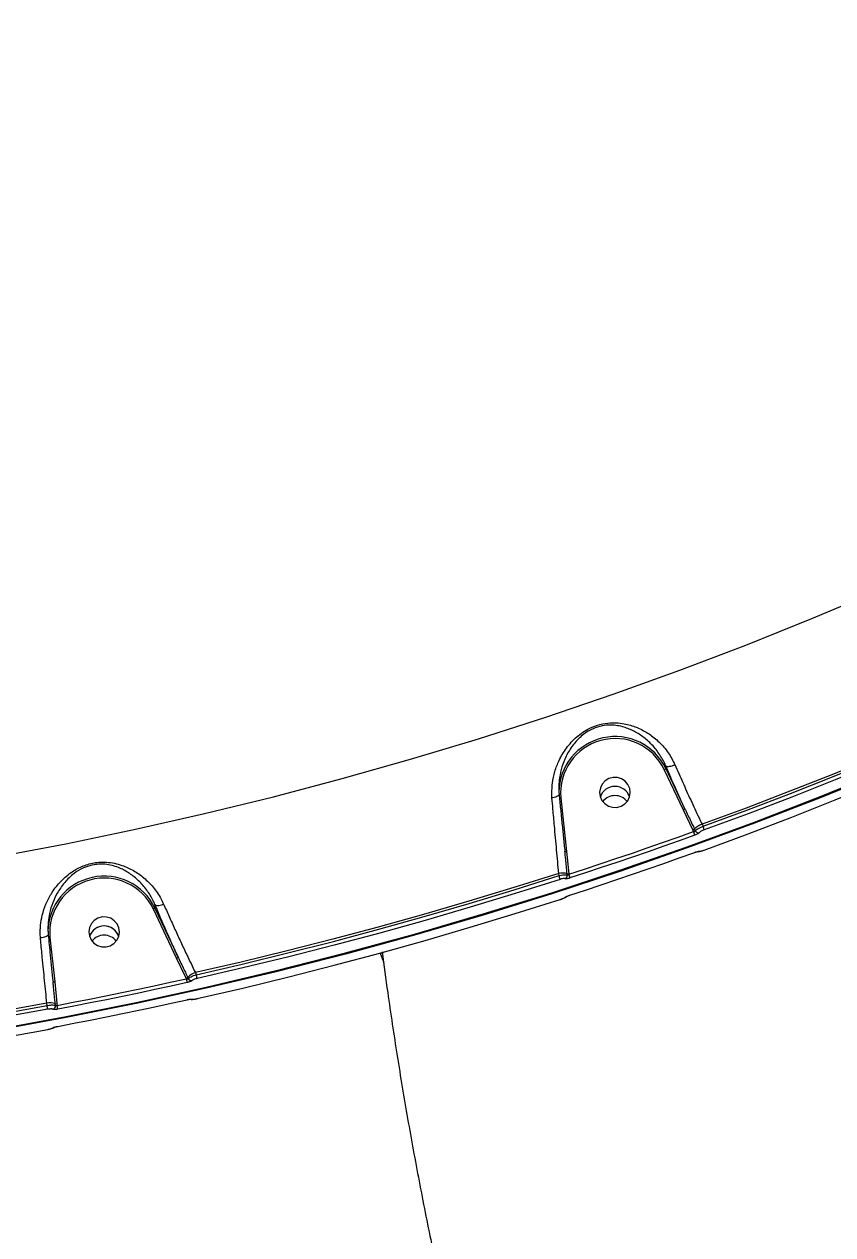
# Model space of a CAD drawing. Header units: millimetres. Extents: x -8607 to 7621, y -5747 to 4382.
# Drawn here: x 3963.2 to 4200.6, y -324 to 31.4 of the extents above; entities that cross this region are included whole.
import ezdxf

# ---------------------------------------------------------------- set-up
doc = ezdxf.new("R2010")
doc.units = ezdxf.units.MM
doc.layers.add('DIKOM_ОБЪЕКТ', color=7, linetype='Continuous')
doc.layers.add('DIKOM_РАЗМЕР_ОБЪЕКТА', color=7, linetype='Continuous')
doc.styles.add('style1', font='arial.ttf', dxfattribs={"width": 0.8})
doc.dimstyles.new('1-50', dxfattribs={"dimtxt": 300, "dimasz": 200, "dimexe": 100, "dimexo": 0, "dimgap": 100, "dimtad": 1, "dimtxsty": 'style1', "dimcen": 200, "dimclrd": 7, "dimclre": 7, "dimclrt": 7, "dimadec": 1, "dimazin": 2, "dimtfac": 1, "dimtmove": 0, "dimatfit": 2, "dimfxl": 0, "dimlwd": 25, "dimlwe": 18, "dimarcsym": 0})

# ---------------------------------------------------------------- blocks, each defined once
blk = doc.blocks.new('*D11')
at = {"layer": 'Defpoints', "color": 0, "transparency": 16777216}
for p in [(7619.37, -165.15), (-6826.53, -739.39), (7619.37, -5647.14)]:
    blk.add_point(p, dxfattribs=at)
at = {"layer": 'DIKOM_РАЗМЕР_ОБЪЕКТА', "color": 7, "lineweight": 18, "transparency": 16777216}
for p, q in [((7619.37, -165.15), (7619.37, -5747.14)), ((-6826.53, -739.39), (-6826.53, -5747.14))]:
    blk.add_line(p, q, dxfattribs=at)
at = {"layer": 'DIKOM_РАЗМЕР_ОБЪЕКТА', "color": 7, "lineweight": 25, "transparency": 16777216}
blk.add_line((-6626.53, -5647.14), (7419.37, -5647.14), dxfattribs=at)
at = {"layer": 'DIKOM_РАЗМЕР_ОБЪЕКТА', "color": 7, "transparency": 16777216}
for points in [[(-6626.53, -5613.8), (-6626.53, -5680.47), (-6826.53, -5647.14)], [(7419.37, -5613.8), (7419.37, -5680.47), (7619.37, -5647.14)]]:
    blk.add_solid(points, dxfattribs=at)
at = {"layer": 'DIKOM_РАЗМЕР_ОБЪЕКТА', "color": 7, "transparency": 16777216, "insert": (396.42, -5393.96), "char_height": 300, "attachment_point": 5, "style": 'style1'}
blk.add_mtext('14400', dxfattribs=at)
blk = doc.blocks.new('*D13')
at = {"layer": 'Defpoints', "color": 0, "transparency": 16777216}
for p in [(-5326.53, -191.39), (6073.47, -191.39), (6073.47, -4959.53)]:
    blk.add_point(p, dxfattribs=at)
at = {"layer": 'DIKOM_РАЗМЕР_ОБЪЕКТА', "color": 7, "lineweight": 18, "transparency": 16777216}
for p, q in [((-5326.53, -191.39), (-5326.53, -5059.53)), ((6073.47, -191.39), (6073.47, -5059.53))]:
    blk.add_line(p, q, dxfattribs=at)
at = {"layer": 'DIKOM_РАЗМЕР_ОБЪЕКТА', "color": 7, "lineweight": 25, "transparency": 16777216}
blk.add_line((-5126.53, -4959.53), (5873.47, -4959.53), dxfattribs=at)
at = {"layer": 'DIKOM_РАЗМЕР_ОБЪЕКТА', "color": 7, "transparency": 16777216}
for points in [[(-5126.53, -4926.2), (-5126.53, -4992.86), (-5326.53, -4959.53)], [(5873.47, -4926.2), (5873.47, -4992.86), (6073.47, -4959.53)]]:
    blk.add_solid(points, dxfattribs=at)
at = {"layer": 'DIKOM_РАЗМЕР_ОБЪЕКТА', "color": 7, "transparency": 16777216, "insert": (373.47, -4706.36), "char_height": 300, "attachment_point": 5, "style": 'style1'}
blk.add_mtext('11400', dxfattribs=at)

msp = doc.modelspace()

# ---------------------------------------------------------------- linework, layer by layer
at = {"layer": 'DIKOM_ОБЪЕКТ', "color": 7, "linetype": 'Continuous', "lineweight": 15}
for p, q in [((4156.733, -199.329), (4151.101, -187.391)), ((4151.554, -186.333), (4151.554, -187.097)), ((4151.554, -187.097), (4157.187, -199.035)), ((4120.712, -195.691), (4122.422, -211.498)), ((4159.519, -205.137), (4156.733, -199.329)), ((4159.734, -205.593), (4159.519, -205.137)), ((4159.966, -204.86), (4160.215, -205.386)), ((4162.202, -203.475), (4162.481, -204.067)), ((4122.039, -212.533), (4121.963, -211.814)), ((4122.422, -211.498), (4123.084, -218.012)), ((4120.214, -218.548), (4120.142, -217.887)), ((4122.637, -218.391), (4122.593, -217.991)), ((4123.084, -218.012), (4123.098, -218.145)), ((4001.556, -227.058), (4001.556, -228.065)), ((4123.302, -224.335), (4123.407, -224.3)), ((4123.406, -224.298), (4123.411, -224.287)), ((4007.904, -242.775), (4001.103, -228.359)), ((4001.556, -228.065), (4008.358, -242.481)), ((3970.714, -236.659), (3972.13, -249.749)), ((4010.743, -248.695), (4007.904, -242.775)), ((4010.8, -248.816), (4010.743, -248.695)), ((4011.19, -248.418), (4011.362, -248.782)), ((4013.426, -247.034), (4013.71, -247.636)), ((3971.759, -250.896), (3971.671, -250.065)), ((3972.13, -249.749), (3972.778, -256.14)), ((3969.907, -256.663), (3969.837, -256.015)), ((3972.351, -256.696), (3972.288, -256.119)), ((3972.778, -256.14), (3972.832, -256.64)), ((3973.018, -262.824), (3973.021, -262.814))]:
    msp.add_line(p, q, dxfattribs=at)
at = {"layer": 'DIKOM_ОБЪЕКТ', "color": 7, "linetype": 'Continuous', "lineweight": 15, "flags": 128}
for points in [[(3810.07, -230.107), (3830.882, -228.768), (3851.665, -227.063), (3872.415, -224.993), (3893.124, -222.559), (3913.785, -219.761), (3934.392, -216.6), (3954.939, -213.077), (3975.418, -209.194), (3995.824, -204.952), (4016.15, -200.351), (4036.389, -195.394), (4056.535, -190.082), (4076.582, -184.416), (4096.523, -178.399), (4116.351, -172.033), (4136.061, -165.319), (4155.646, -158.259), (4175.1, -150.857), (4194.417, -143.113), (4213.59, -135.031)], [(4263.786, -161.307), (4251.308, -167.076), (4238.763, -172.703), (4226.154, -178.189), (4213.483, -183.533), (4200.75, -188.735), (4187.958, -193.793), (4175.108, -198.706), (4162.202, -203.475)], [(4162.481, -204.067), (4175.36, -199.307), (4188.184, -194.403), (4200.95, -189.356), (4213.657, -184.166), (4226.303, -178.834), (4238.887, -173.361), (4251.406, -167.747), (4263.86, -161.992)], [(4264.29, -163.047), (4251.826, -168.806), (4239.296, -174.425), (4226.702, -179.903), (4214.045, -185.239), (4201.328, -190.434), (4188.551, -195.485), (4175.717, -200.393), (4162.827, -205.156)], [(4162.827, -211.066), (4175.717, -206.302), (4188.551, -201.394), (4201.328, -196.343), (4214.045, -191.149), (4226.702, -185.812), (4239.296, -180.334), (4251.826, -174.715), (4264.29, -168.956)], [(3745.301, -281.854), (3766.354, -281.657), (3787.4, -281.098), (3808.433, -280.18), (3829.447, -278.9), (3850.434, -277.262), (3871.39, -275.263), (3892.307, -272.906), (3913.179, -270.191), (3934.001, -267.118), (3954.764, -263.69), (3975.465, -259.906), (3996.095, -255.767), (4016.648, -251.276), (4037.12, -246.434), (4057.503, -241.241), (4077.79, -235.7), (4097.977, -229.812), (4118.057, -223.579), (4138.024, -217.003), (4157.872, -210.086), (4177.594, -202.83), (4197.185, -195.236), (4216.639, -187.309)], [(4216.639, -187.656), (4197.185, -195.584), (4177.594, -203.177), (4157.872, -210.433), (4138.024, -217.351), (4118.057, -223.927), (4097.977, -230.16), (4077.79, -236.048), (4057.503, -241.589), (4037.12, -246.781), (4016.648, -251.624), (3996.095, -256.115), (3975.465, -260.253), (3954.764, -264.037), (3934.001, -267.466), (3913.179, -270.538), (3892.307, -273.254), (3871.39, -275.611), (3850.434, -277.609), (3829.447, -279.248), (3808.433, -280.527), (3787.4, -281.446), (3766.354, -282.004), (3745.301, -282.202)], [(4132.296, -195.303), (4132.811, -196.458), (4133.635, -197.424), (4134.702, -198.122), (4135.925, -198.495), (4137.206, -198.514), (4138.44, -198.177), (4139.528, -197.511), (4140.381, -196.571), (4140.931, -195.431), (4141.132, -194.185), (4140.969, -192.934), (4140.454, -191.779), (4139.63, -190.813), (4138.563, -190.116), (4137.34, -189.742), (4136.059, -189.723), (4134.825, -190.06), (4133.737, -190.726), (4132.884, -191.667), (4132.334, -192.806), (4132.133, -194.052), (4132.296, -195.303)], [(4123.098, -218.145), (4127.7, -216.639), (4132.295, -215.116), (4136.884, -213.574), (4141.467, -212.014), (4146.044, -210.435), (4150.614, -208.839), (4155.178, -207.225), (4159.734, -205.593)], [(4160.078, -206.684), (4155.517, -208.318), (4150.95, -209.934), (4146.376, -211.531), (4141.796, -213.111), (4137.209, -214.672), (4132.616, -216.215), (4128.017, -217.74), (4123.411, -219.247)], [(4123.411, -224.287), (4128.017, -222.781), (4132.616, -221.255), (4137.209, -219.712), (4141.796, -218.151), (4146.376, -216.571), (4150.95, -214.974), (4155.517, -213.358), (4160.078, -211.725)], [(4120.142, -217.887), (4106.957, -222.056), (4093.725, -226.075), (4080.446, -229.945), (4067.123, -233.665), (4053.758, -237.235), (4040.352, -240.653), (4026.908, -243.919), (4013.426, -247.034)], [(4013.71, -247.636), (4027.165, -244.527), (4040.582, -241.266), (4053.961, -237.854), (4067.3, -234.291), (4080.596, -230.579), (4093.848, -226.717), (4107.055, -222.707), (4120.214, -218.548)], [(4120.524, -219.649), (4107.354, -223.812), (4094.137, -227.826), (4080.874, -231.691), (4067.567, -235.406), (4054.217, -238.971), (4040.827, -242.386), (4027.398, -245.65), (4013.933, -248.762)], [(4013.933, -254.671), (4027.398, -251.559), (4040.827, -248.295), (4054.217, -244.881), (4067.567, -241.315), (4080.874, -237.6), (4094.137, -233.735), (4107.354, -229.721), (4120.524, -225.559)], [(3982.298, -236.271), (3982.812, -237.426), (3983.637, -238.392), (3984.703, -239.09), (3985.927, -239.463), (3987.208, -239.483), (3988.442, -239.145), (3989.53, -238.479), (3990.383, -237.539), (3990.932, -236.399), (3991.134, -235.154), (3990.971, -233.902), (3990.456, -232.747), (3989.632, -231.782), (3988.565, -231.084), (3987.342, -230.71), (3986.061, -230.691), (3984.827, -231.028), (3983.739, -231.694), (3982.886, -232.635), (3982.336, -233.774), (3982.135, -235.02), (3982.298, -236.271)], [(3972.832, -256.64), (3977.592, -255.728), (3982.348, -254.797), (3987.1, -253.847), (3991.848, -252.878), (3996.593, -251.891), (4001.333, -250.885), (4006.069, -249.86), (4010.8, -248.816)], [(4011.021, -249.944), (4006.285, -250.988), (4001.545, -252.014), (3996.801, -253.021), (3992.053, -254.009), (3987.301, -254.978), (3982.545, -255.929), (3977.785, -256.861), (3973.021, -257.774)], [(3973.021, -262.814), (3977.785, -261.901), (3982.545, -260.969), (3987.301, -260.019), (3992.053, -259.049), (3996.801, -258.061), (4001.545, -257.054), (4006.285, -256.028), (4011.021, -254.984)], [(3969.837, -256.015), (3956.28, -258.473), (3942.696, -260.779), (3929.086, -262.933), (3915.452, -264.933), (3901.795, -266.779), (3888.118, -268.473), (3874.422, -270.012), (3860.71, -271.397)], [(3861.004, -272.022), (3874.689, -270.637), (3888.356, -269.099), (3902.005, -267.408), (3915.633, -265.564), (3929.239, -263.567), (3942.822, -261.418), (3956.378, -259.116), (3969.907, -256.663)], [(3970.094, -257.796), (3956.553, -260.251), (3942.986, -262.555), (3929.392, -264.706), (3915.775, -266.704), (3902.135, -268.55), (3888.475, -270.242), (3874.797, -271.782), (3861.101, -273.168)], [(3861.101, -279.077), (3874.797, -277.691), (3888.475, -276.152), (3902.135, -274.459), (3915.775, -272.613), (3929.392, -270.615), (3942.986, -268.464), (3956.553, -266.161), (3970.094, -263.706)]]:
    msp.add_lwpolyline(points, dxfattribs=at)
at = {"layer": 'DIKOM_ОБЪЕКТ', "color": 7, "linetype": 'Continuous', "lineweight": 15}
for centre, radius, start, end in [((4136.662, -194.271), 16.531, 25.72237, 179.16977), ((4136.666, -194.322), 16.012, 25.64683, 184.90571), ((4150.758, -186.366), 1.081, 288.49656, 317.45377), ((4136.633, -196.884), 4.518, 18.34503, 161.65497), ((4136.633, -196.884), 4.518, 18.34384, 161.65616), ((4136.633, -199.596), 4.537, 37.94271, 142.05729), ((4120.513, -194.966), 0.752, 246.6626, 285.38719), ((4156.39, -198.304), 1.081, 288.49667, 317.45393), ((4159.011, -203.816), 1.414, 291.05229, 312.47842), ((4152.933, -208.332), 7.332, 12.98935, 21.94122), ((4164.742, -210.076), 7.072, 111.05229, 132.47842), ((4161.145, -204.937), 1.033, 205.73534, 287.39397), ((4155.671, -206.827), 7.348, 13.14124, 22.06398), ((4122.222, -210.773), 0.752, 246.66089, 285.38856), ((4161.097, -210.476), 0.988, 266.77069, 291.12458), ((3986.663, -235.24), 16.531, 25.72237, 179.16977), ((3986.668, -235.29), 16.012, 25.64683, 184.90571), ((4121.156, -222.935), 5.148, 73.7826, 101.35103), ((4112.491, -221.321), 8.206, 11.75469, 19.75303), ((4121.624, -218.493), 1.018, 289.76034, 5.77286), ((4122.881, -217.002), 1.03, 253.7826, 281.35103), ((4115.513, -220.896), 8.069, 11.79311, 19.93552), ((4121.698, -224.021), 0.945, 286.61937, 317.32598), ((4000.76, -227.334), 1.081, 288.49656, 317.45377), ((3986.635, -237.848), 4.516, 19.46109, 162.321), ((3986.634, -237.852), 4.518, 18.34384, 161.65616), ((3970.515, -235.934), 0.752, 246.6626, 285.38719), ((3986.634, -240.564), 4.537, 37.94375, 142.05625), ((4007.561, -241.75), 1.081, 288.49667, 317.45393), ((4010.235, -247.375), 1.414, 291.05229, 312.47842), ((4015.966, -253.634), 7.072, 111.05229, 132.47842), ((4002.516, -250.436), 11.538, 8.34174, 14.04198), ((3971.93, -249.024), 0.752, 246.66089, 285.38856), ((3999.576, -251.595), 11.563, 8.21112, 13.90568), ((4012.294, -248.34), 1.032, 205.39469, 280.24985), ((4012.242, -253.876), 0.983, 261.50465, 283.90437), ((3970.85, -261.063), 5.148, 73.7826, 101.35103), ((3956.384, -259.471), 13.811, 6.9643, 11.72952), ((3971.336, -256.793), 1.019, 282.58338, 5.45311), ((3972.576, -255.13), 1.03, 253.7826, 281.35103), ((3959.611, -259.426), 13.512, 7.02278, 11.8987), ((3971.404, -262.323), 0.952, 279.27283, 314.87662)]:
    msp.add_arc(centre, radius, start, end, dxfattribs=at)
for points, knots in [([(4366.638, -112.152), (4366.609, -111.312), (4366.534, -109.106), (4365.893, -104.69), (4364.62, -98.86), (4362.82, -92.291), (4360.625, -85.303), (4358.035, -77.805), (4355.136, -69.97), (4351.632, -61.002), (4347.439, -50.781), (4342.55, -39.378), (4337.296, -27.552), (4331.891, -15.739), (4326.248, -3.708), (4320.481, 8.331), (4314.004, 21.6), (4306.755, 36.173), (4298.81, 51.85), (4290.691, 67.604), (4282.687, 82.909), (4274.627, 98.116), (4266.642, 113.003), (4258.041, 128.857), (4248.803, 145.69), (4239.078, 163.198), (4229.4, 180.43), (4220.081, 196.851), (4210.895, 212.883), (4201.967, 228.323), (4192.249, 244.982), (4181.733, 262.834), (4170.62, 281.497), (4159.748, 299.566), (4149.445, 316.52), (4139.443, 332.821), (4129.861, 348.291), (4119.732, 364.494), (4109.086, 381.345), (4098.159, 398.439), (4087.655, 414.681), (4077.868, 429.637), (4068.52, 443.755), (4059.713, 456.9), (4051.047, 469.689), (4045.461, 477.797), (4042.613, 481.931)], [0, 0, 0, 0, 0.0156509, 0.0410528, 0.0664547, 0.0899044, 0.1133542, 0.1348277, 0.1563011, 0.1771003, 0.2025022, 0.227904, 0.2513538, 0.2748036, 0.2962771, 0.3177505, 0.3385497, 0.3639515, 0.3893534, 0.4128032, 0.436253, 0.4577264, 0.4791999, 0.4999991, 0.5244807, 0.5489623, 0.5715463, 0.5941304, 0.614795, 0.6354597, 0.6554668, 0.6808687, 0.7062706, 0.7297205, 0.7531703, 0.7746438, 0.7961173, 0.8169165, 0.8423185, 0.8677204, 0.8911702, 0.9146201, 0.9360936, 0.9575671, 0.9783663, 1, 1, 1, 1]), ([(4043.726, 481.867), (4046.567, 477.742), (4052.933, 468.502), (4063.171, 453.363), (4074.389, 436.534), (4085.872, 419.059), (4097.557, 401.036), (4109.392, 382.544), (4121.342, 363.637), (4133.388, 344.34), (4145.509, 324.691), (4157.667, 304.755), (4169.804, 284.625), (4181.864, 264.395), (4193.662, 244.375), (4205.18, 224.603), (4216.411, 205.105), (4227.467, 185.689), (4238.303, 166.438), (4248.87, 147.437), (4259.266, 128.503), (4269.456, 109.686), (4279.413, 91.028), (4288.984, 72.818), (4298.123, 55.139), (4306.788, 38.074), (4314.948, 21.683), (4322.578, 6.007), (4329.677, -8.942), (4336.226, -23.125), (4342.197, -36.477), (4347.56, -48.934), (4351.994, -59.72), (4355.615, -69), (4358.555, -76.973), (4361.065, -84.28), (4363.18, -91.012), (4364.804, -97.009), (4365.737, -100.829), (4365.989, -102.409), (4365.995, -102.451)], [0, 0, 0, 0, 0.0226412, 0.0507262, 0.0788997, 0.1071183, 0.1353369, 0.1635104, 0.1915954, 0.2196804, 0.2478539, 0.2760725, 0.3042911, 0.3324646, 0.3605496, 0.3875994, 0.4147283, 0.4418974, 0.4690665, 0.4961954, 0.5232452, 0.5513301, 0.5795036, 0.6077221, 0.6359406, 0.6641141, 0.692199, 0.7202839, 0.7484574, 0.7766759, 0.8048944, 0.8330679, 0.8611528, 0.8839097, 0.9066901, 0.9294705, 0.9522274, 0.9757827, 0.9993641, 1, 1, 1, 1]), ([(4296.57, -92.172), (4295.92, -89.904), (4294.617, -85.36), (4291.892, -77.339), (4288.603, -68.441), (4284.695, -58.591), (4280.191, -47.837), (4275.783, -37.775), (4271.729, -28.795), (4268.219, -21.174), (4264.51, -13.269), (4260.625, -5.126), (4256.575, 3.23), (4252.362, 11.798), (4247.971, 20.609), (4243.418, 29.63), (4238.714, 38.839), (4233.069, 49.767), (4226.371, 62.563), (4218.602, 77.184), (4210.612, 92.012), (4202.542, 106.797), (4194.333, 121.652), (4186.067, 136.439), (4177.419, 151.739), (4168.391, 167.534), (4159.036, 183.718), (4149.614, 199.837), (4140.283, 215.631), (4130.967, 231.236), (4121.749, 246.52), (4112.263, 262.088), (4102.525, 277.903), (4092.602, 293.836), (4082.776, 309.439), (4073.202, 324.471), (4063.794, 339.075), (4054.627, 353.142), (4045.767, 366.576), (4037.212, 379.403), (4031.716, 387.521), (4028.965, 391.584)], [0, 0, 0, 0, 0.0313442, 0.0627863, 0.0943729, 0.1260597, 0.1578952, 0.1898332, 0.2088969, 0.2279605, 0.2471123, 0.2662641, 0.2851552, 0.3040463, 0.3230231, 0.3419999, 0.3608337, 0.3796886, 0.4078365, 0.436055, 0.4634313, 0.4908725, 0.5172469, 0.5436791, 0.5696677, 0.5978616, 0.6261261, 0.6535469, 0.6810325, 0.7074494, 0.733924, 0.7599541, 0.788218, 0.8165526, 0.8440412, 0.8715946, 0.8980763, 0.9246157, 0.9507092, 0.9753315, 1, 1, 1, 1]), ([(4118.141, -195.759), (4118.118, -194.285), (4118.075, -191.614), (4118.92, -187.935), (4120.245, -184.476), (4122.3, -181.032), (4124.739, -178.32), (4127.164, -176.437), (4129.42, -175.111), (4132.209, -174.068), (4135.076, -173.633), (4137.615, -173.675), (4140.355, -174.094), (4143.415, -175.098), (4146.683, -176.879), (4149.692, -179.316), (4152.333, -182.307), (4153.606, -184.786), (4154.221, -185.983)], [0, 0, 0, 0, 0.0785517, 0.1424077, 0.2076086, 0.2856911, 0.3665348, 0.4050987, 0.4448429, 0.4974371, 0.549685, 0.5917849, 0.6349331, 0.7063605, 0.7797217, 0.8533218, 0.9291388, 1, 1, 1, 1]), ([(4151.555, -186.333), (4151.555, -186.333), (4151.054, -185.165), (4149.829, -182.926), (4147.527, -180.052), (4144.89, -177.725), (4142.002, -175.946), (4139.349, -174.912), (4136.918, -174.424), (4134.719, -174.302), (4132.186, -174.629), (4129.76, -175.546), (4127.839, -176.719), (4126.817, -177.551), (4125.336, -178.917), (4123.621, -180.97), (4121.9, -184.122), (4120.774, -187.355), (4120.128, -190.77), (4120.09, -193.269), (4120.215, -194.65), (4120.215, -194.65)], [0, 0, 0, 0, 0.00003231, 0.07228602, 0.1479211, 0.22570738, 0.29826498, 0.37241482, 0.41353129, 0.45555339, 0.50450429, 0.55310265, 0.58864169, 0.62577277, 0.62767236, 0.70577688, 0.78712566, 0.85276426, 0.91952902, 0.99995897, 1, 1, 1, 1]), ([(4151.554, -186.333), (4151.555, -186.333), (4151.555, -186.333), (4151.555, -186.333), (4151.555, -186.333)], [0, 0, 0, 0, 0.6968069, 1, 1, 1, 1]), ([(4157.187, -199.035), (4156.645, -197.845), (4155.556, -195.457), (4153.648, -191.179), (4152.35, -188.174), (4151.554, -186.333)], [0, 0, 0, 0, 0.2774665, 0.5572993, 1, 1, 1, 1]), ([(4151.555, -186.333), (4151.636, -186.395), (4151.798, -186.519), (4152.336, -186.534), (4153.023, -186.417), (4153.643, -186.222), (4154.041, -186.062), (4154.178, -186.002), (4154.221, -185.983)], [0, 0, 0, 0, 0.2204855, 0.440971, 0.66145684, 0.88194343, 0.96355681, 1, 1, 1, 1]), ([(4154.221, -185.983), (4154.979, -187.716), (4156.468, -191.115), (4158.865, -196.383), (4160.782, -200.497), (4161.903, -202.849), (4162.202, -203.475)], [0, 0, 0, 0, 0.3028924, 0.5944611, 0.8920287, 1, 1, 1, 1]), ([(4120.215, -194.65), (4120.202, -194.753), (4120.176, -194.959), (4119.786, -195.269), (4119.185, -195.536), (4118.63, -195.676), (4118.274, -195.739), (4118.187, -195.752), (4118.141, -195.759)], [0, 0, 0, 0, 0.231622, 0.4632441, 0.6948665, 0.9264897, 0.9610341, 1, 1, 1, 1]), ([(4120.215, -194.65), (4120.353, -196.052), (4120.63, -198.873), (4121.061, -203.138), (4121.493, -207.351), (4121.78, -210.088), (4121.924, -211.463)], [0, 0, 0, 0, 0.2595447, 0.5218385, 0.7598795, 1, 1, 1, 1]), ([(4120.142, -217.887), (4119.927, -215.598), (4119.489, -210.955), (4118.913, -204.592), (4118.464, -199.507), (4118.235, -196.845), (4118.141, -195.759)], [0, 0, 0, 0, 0.3072584, 0.6233184, 0.8463529, 1, 1, 1, 1]), ([(4157.187, -199.035), (4157.328, -199.333), (4158.033, -200.827), (4158.974, -202.763), (4159.752, -204.407), (4159.966, -204.86)], [0, 0, 0, 0, 0.1533127, 0.7665794, 1, 1, 1, 1]), ([(4159.734, -205.593), (4159.791, -205.58), (4159.904, -205.556), (4160.052, -205.505), (4160.162, -205.449), (4160.204, -205.408), (4160.213, -205.389), (4160.215, -205.386)], [0, 0, 0, 0, 0.2442311, 0.4858979, 0.7246337, 0.9617552, 1, 1, 1, 1]), ([(4161.453, -205.923), (4161.449, -205.93), (4161.419, -205.982), (4161.29, -206.101), (4160.975, -206.296), (4160.555, -206.502), (4160.237, -206.623), (4160.078, -206.684)], [0, 0, 0, 0, 0.0385716, 0.2780899, 0.5183557, 0.7592314, 1, 1, 1, 1]), ([(4160.215, -205.386), (4160.222, -205.374), (4160.274, -205.29), (4160.489, -205.092), (4161.009, -204.758), (4161.699, -204.396), (4162.22, -204.176), (4162.481, -204.067)], [0, 0, 0, 0, 0.0387882, 0.2783653, 0.5186336, 0.7594353, 1, 1, 1, 1]), ([(4162.827, -205.156), (4162.668, -205.218), (4162.351, -205.34), (4161.931, -205.548), (4161.617, -205.744), (4161.488, -205.864), (4161.458, -205.916), (4161.453, -205.923)], [0, 0, 0, 0, 0.240665, 0.4814361, 0.721633, 0.9612014, 1, 1, 1, 1]), ([(4122.593, -217.991), (4122.558, -217.665), (4122.383, -216.032), (4122.174, -213.855), (4121.981, -212.003), (4121.924, -211.463)], [0, 0, 0, 0, 0.1504218, 0.7521282, 1, 1, 1, 1]), ([(4160.078, -211.725), (4160.106, -211.715), (4160.292, -211.648), (4160.633, -211.537), (4161.033, -211.429), (4161.336, -211.374), (4161.414, -211.39), (4161.453, -211.398)], [0, 0, 0, 0, 0.0426165, 0.282457, 0.5216215, 0.7607575, 1, 1, 1, 1]), ([(4160.125, -211.719), (4160.209, -211.689), (4160.425, -211.611), (4160.723, -211.525), (4160.94, -211.471), (4161.044, -211.454), (4161.047, -211.454), (4161.048, -211.454)], [0, 0, 0, 0, 0.1931652, 0.4980892, 0.7488562, 0.9164997, 1, 1, 1, 1]), ([(4161.044, -211.469), (4161.088, -211.474), (4161.224, -211.489), (4161.498, -211.459), (4161.907, -211.373), (4162.419, -211.221), (4162.732, -211.105), (4162.833, -211.067)], [0, 0, 0, 0, 0.07267566, 0.22458616, 0.54933634, 0.85422728, 1, 1, 1, 1]), ([(4161.453, -211.398), (4161.492, -211.405), (4161.571, -211.421), (4161.873, -211.364), (4162.273, -211.255), (4162.614, -211.142), (4162.799, -211.076), (4162.827, -211.066)], [0, 0, 0, 0, 0.2393873, 0.4786703, 0.7179146, 0.9577109, 1, 1, 1, 1]), ([(3967.95, -236.859), (3967.93, -236.601), (3967.835, -235.34), (3967.909, -233.075), (3968.447, -229.986), (3969.491, -226.862), (3971.173, -223.602), (3973.552, -220.439), (3976.545, -217.754), (3979.471, -216.082), (3981.829, -215.218), (3983.674, -214.782), (3985.555, -214.575), (3987.579, -214.592), (3989.721, -214.89), (3992.393, -215.632), (3995.325, -216.985), (3998.381, -219.126), (4001.112, -221.874), (4002.991, -224.559), (4003.851, -226.366), (4004.107, -226.904)], [0, 0, 0, 0, 0.01345495, 0.06576467, 0.11923563, 0.18263018, 0.24735657, 0.32503286, 0.40535036, 0.46784595, 0.49855954, 0.5302984, 0.56097217, 0.59262479, 0.63404567, 0.67649137, 0.74717297, 0.81975674, 0.89284253, 0.96806491, 1, 1, 1, 1]), ([(4001.557, -227.059), (4001.557, -227.058), (4001.34, -226.544), (4000.562, -224.893), (3998.927, -222.338), (3996.554, -219.741), (3993.87, -217.648), (3991.339, -216.315), (3988.976, -215.544), (3987.135, -215.217), (3985.345, -215.157), (3983.385, -215.346), (3981.749, -215.81), (3979.747, -216.662), (3977.489, -218.052), (3974.932, -220.535), (3972.913, -223.453), (3971.47, -226.515), (3970.596, -229.409), (3970.148, -232.308), (3970.107, -234.422), (3970.195, -235.621), (3970.217, -235.861), (3970.217, -235.861)], [0, 0, 0, 0, 0.000041, 0.0326047, 0.10772, 0.184901, 0.2566609, 0.3299804, 0.3703908, 0.4116923, 0.4402779, 0.4699636, 0.5164121, 0.5278399, 0.5878092, 0.6656764, 0.746577, 0.811762, 0.8780595, 0.9317529, 0.9864076, 0.9999677, 1, 1, 1, 1]), ([(4120.214, -218.548), (4120.276, -218.533), (4120.611, -218.457), (4121.21, -218.347), (4121.898, -218.276), (4122.422, -218.283), (4122.565, -218.355), (4122.637, -218.391)], [0, 0, 0, 0, 0.0547627, 0.2944094, 0.5301252, 0.7646885, 1, 1, 1, 1]), ([(4121.968, -219.451), (4121.925, -219.431), (4121.839, -219.39), (4121.527, -219.406), (4121.117, -219.48), (4120.76, -219.574), (4120.562, -219.637), (4120.524, -219.649)], [0, 0, 0, 0, 0.2340719, 0.4679654, 0.7039629, 0.944859, 1, 1, 1, 1]), ([(4123.411, -219.247), (4123.374, -219.259), (4123.175, -219.323), (4122.818, -219.419), (4122.409, -219.494), (4122.097, -219.512), (4122.011, -219.471), (4121.968, -219.451)], [0, 0, 0, 0, 0.0557734, 0.2968037, 0.5326623, 0.7662387, 1, 1, 1, 1]), ([(4122.637, -218.391), (4122.651, -218.395), (4122.68, -218.405), (4122.782, -218.362), (4122.913, -218.284), (4123.024, -218.204), (4123.086, -218.154), (4123.098, -218.145)], [0, 0, 0, 0, 0.21786195, 0.44358903, 0.68359884, 0.93977254, 1, 1, 1, 1]), ([(4001.556, -227.058), (4001.556, -227.058), (4001.556, -227.058), (4001.557, -227.058), (4001.557, -227.059)], [0, 0, 0, 0, 0.6235445, 1, 1, 1, 1]), ([(4008.358, -242.481), (4007.789, -241.234), (4006.647, -238.73), (4004.934, -234.884), (4003.215, -230.957), (4002.111, -228.363), (4001.556, -227.058)], [0, 0, 0, 0, 0.2380428, 0.4781615, 0.737711, 1, 1, 1, 1]), ([(4001.557, -227.059), (4001.644, -227.134), (4001.818, -227.286), (4002.372, -227.338), (4003.071, -227.249), (4003.638, -227.084), (4003.981, -226.955), (4004.064, -226.922), (4004.107, -226.904)], [0, 0, 0, 0, 0.231622, 0.4632441, 0.6948665, 0.9264897, 0.9610341, 1, 1, 1, 1]), ([(4004.107, -226.904), (4004.641, -228.116), (4005.713, -230.554), (4007.404, -234.289), (4009.131, -238.033), (4011.13, -242.29), (4012.575, -245.276), (4013.426, -247.034)], [0, 0, 0, 0, 0.1872854, 0.3765509, 0.5570061, 0.7391968, 1, 1, 1, 1]), ([(4120.52, -225.567), (4120.555, -225.556), (4120.804, -225.478), (4121.277, -225.307), (4121.834, -225.052), (4122.125, -224.923), (4122.285, -224.76), (4122.301, -224.744)], [0, 0, 0, 0, 0.0465939, 0.3404706, 0.6468043, 0.9646633, 1, 1, 1, 1]), ([(4120.524, -225.559), (4120.69, -225.503), (4121.023, -225.391), (4121.466, -225.213), (4121.798, -225.054), (4121.931, -224.965), (4121.965, -224.93), (4121.968, -224.926)], [0, 0, 0, 0, 0.2457883, 0.4917905, 0.7342879, 0.9715254, 1, 1, 1, 1]), ([(4121.968, -224.926), (4121.972, -224.922), (4122.005, -224.886), (4122.138, -224.797), (4122.47, -224.637), (4122.913, -224.456), (4123.245, -224.344), (4123.411, -224.287)], [0, 0, 0, 0, 0.027856, 0.2650195, 0.5077103, 0.7539625, 1, 1, 1, 1]), ([(4122.3, -224.745), (4122.3, -224.745), (4122.301, -224.744), (4122.354, -224.713), (4122.485, -224.648), (4122.727, -224.543), (4123.018, -224.429), (4123.226, -224.36), (4123.302, -224.335)], [0, 0, 0, 0, 0.0603526, 0.1797783, 0.3444544, 0.5662551, 0.8422897, 1, 1, 1, 1]), ([(3970.217, -235.861), (3970.203, -235.949), (3970.174, -236.125), (3969.78, -236.394), (3969.176, -236.63), (3968.563, -236.771), (3968.144, -236.835), (3967.995, -236.853), (3967.95, -236.859)], [0, 0, 0, 0, 0.2204855, 0.440971, 0.6614568, 0.8819434, 0.9635568, 1, 1, 1, 1]), ([(3969.837, -256.015), (3969.612, -253.81), (3969.156, -249.337), (3968.549, -243.152), (3968.152, -239.007), (3967.976, -237.139), (3967.95, -236.859)], [0, 0, 0, 0, 0.3434989, 0.6969397, 0.9545307, 1, 1, 1, 1]), ([(3970.217, -235.861), (3970.417, -237.864), (3970.742, -241.124), (3971.222, -245.792), (3971.495, -248.403), (3971.632, -249.714)], [0, 0, 0, 0, 0.4427007, 0.7201669, 1, 1, 1, 1]), ([(4067.589, -241.147), (4067.857, -241.803), (4068.25, -242.764), (4068.613, -243.778), (4068.729, -244.101)], [0, 0, 0, 0, 0.6812559, 1, 1, 1, 1]), ([(4068.087, -241.009), (4068.196, -241.257), (4068.313, -241.521), (4068.418, -241.808), (4068.425, -241.826)], [0, 0, 0, 0, 0.93661904, 1, 1, 1, 1]), ([(4068.308, -240.947), (4068.827, -244.921), (4070.159, -255.104), (4072.636, -271.419), (4075.7, -289.89), (4079.067, -308.271), (4082.723, -326.559), (4086.669, -344.748), (4090.904, -362.832), (4095.427, -380.807), (4100.235, -398.667), (4105.329, -416.407), (4110.705, -434.023), (4116.363, -451.508), (4122.3, -468.858), (4128.515, -486.067), (4135.006, -503.132), (4141.771, -520.046), (4148.807, -536.806), (4156.112, -553.406), (4163.685, -569.841), (4171.517, -586.111), (4179.635, -602.193), (4185.683, -613.839), (4189.106, -620.072), (4189.647, -621.058)], [0, 0, 0, 0, 0.0295706, 0.075776, 0.1219502, 0.1680917, 0.2141989, 0.2602703, 0.3063046, 0.3523002, 0.3982558, 0.44417, 0.4900414, 0.5358687, 0.5816507, 0.6273862, 0.6730741, 0.7187133, 0.764303, 0.8098421, 0.85533, 0.9007659, 0.9461492, 0.9914794, 1, 1, 1, 1]), ([(4008.358, -242.481), (4008.499, -242.78), (4009.204, -244.273), (4010.162, -246.247), (4010.958, -247.927), (4011.19, -248.418)], [0, 0, 0, 0, 0.150422, 0.7521248, 1, 1, 1, 1]), ([(4011.362, -248.782), (4011.368, -248.774), (4011.418, -248.698), (4011.63, -248.52), (4012.166, -248.224), (4012.889, -247.91), (4013.437, -247.727), (4013.71, -247.636)], [0, 0, 0, 0, 0.0286324, 0.2670867, 0.510146, 0.7556544, 1, 1, 1, 1]), ([(4013.933, -248.762), (4013.763, -248.804), (4013.423, -248.888), (4012.974, -249.045), (4012.642, -249.203), (4012.512, -249.305), (4012.481, -249.35), (4012.478, -249.355)], [0, 0, 0, 0, 0.2457883, 0.4917905, 0.7342879, 0.9715254, 1, 1, 1, 1]), ([(3972.288, -256.119), (3972.253, -255.793), (3972.078, -254.16), (3971.874, -252.023), (3971.685, -250.213), (3971.632, -249.714)], [0, 0, 0, 0, 0.15331244, 0.76658308, 1, 1, 1, 1]), ([(4010.8, -248.816), (4010.867, -248.824), (4010.997, -248.839), (4011.172, -248.84), (4011.296, -248.825), (4011.345, -248.802), (4011.359, -248.788), (4011.361, -248.784), (4011.362, -248.782)], [0, 0, 0, 0, 0.263118, 0.515948, 0.7521042, 0.9410882, 0.9741792, 1, 1, 1, 1]), ([(4012.478, -249.355), (4012.475, -249.36), (4012.444, -249.406), (4012.315, -249.507), (4011.982, -249.663), (4011.532, -249.819), (4011.191, -249.902), (4011.021, -249.944)], [0, 0, 0, 0, 0.027856, 0.2650195, 0.5077103, 0.7539625, 1, 1, 1, 1]), ([(4011.021, -254.984), (4011.059, -254.976), (4011.264, -254.931), (4011.628, -254.862), (4012.043, -254.808), (4012.356, -254.792), (4012.437, -254.817), (4012.478, -254.83)], [0, 0, 0, 0, 0.0557734, 0.2968037, 0.5326623, 0.7662387, 1, 1, 1, 1]), ([(4011.1, -254.979), (4011.179, -254.961), (4011.4, -254.913), (4011.707, -254.865), (4011.941, -254.838), (4012.055, -254.834), (4012.061, -254.834), (4012.063, -254.834)], [0, 0, 0, 0, 0.1748497, 0.4858417, 0.7378211, 0.90612, 1, 1, 1, 1]), ([(4011.931, -254.807), (4011.978, -254.824), (4012.104, -254.87), (4012.333, -254.895), (4012.676, -254.894), (4013.195, -254.828), (4013.715, -254.734), (4013.98, -254.667), (4014.03, -254.655)], [0, 0, 0, 0, 0.0680365, 0.1803861, 0.3671383, 0.6712543, 0.9380305, 1, 1, 1, 1]), ([(4012.478, -254.83), (4012.519, -254.843), (4012.6, -254.868), (4012.913, -254.851), (4013.328, -254.794), (4013.691, -254.725), (4013.895, -254.68), (4013.933, -254.671)], [0, 0, 0, 0, 0.2340719, 0.4679654, 0.7039629, 0.944859, 1, 1, 1, 1]), ([(3969.907, -256.663), (3969.956, -256.656), (3970.28, -256.607), (3970.879, -256.543), (3971.588, -256.523), (3972.13, -256.57), (3972.277, -256.654), (3972.351, -256.696)], [0, 0, 0, 0, 0.0422597, 0.2819829, 0.5212715, 0.7606222, 1, 1, 1, 1]), ([(3971.558, -257.788), (3971.514, -257.762), (3971.425, -257.709), (3971.1, -257.685), (3970.675, -257.707), (3970.317, -257.755), (3970.123, -257.791), (3970.094, -257.796)], [0, 0, 0, 0, 0.2393873, 0.4786703, 0.7179146, 0.9577109, 1, 1, 1, 1]), ([(3973.021, -257.774), (3972.992, -257.779), (3972.798, -257.815), (3972.44, -257.865), (3972.015, -257.888), (3971.691, -257.866), (3971.602, -257.814), (3971.558, -257.788)], [0, 0, 0, 0, 0.0426165, 0.282457, 0.5216215, 0.7607575, 1, 1, 1, 1]), ([(3972.351, -256.696), (3972.365, -256.706), (3972.395, -256.727), (3972.503, -256.726), (3972.643, -256.701), (3972.76, -256.666), (3972.823, -256.643), (3972.832, -256.64)], [0, 0, 0, 0, 0.2368888, 0.4742431, 0.7137485, 0.9566078, 1, 1, 1, 1]), ([(3971.558, -263.263), (3971.563, -263.258), (3971.599, -263.225), (3971.74, -263.152), (3972.077, -263.036), (3972.522, -262.916), (3972.855, -262.848), (3973.021, -262.814)], [0, 0, 0, 0, 0.0385716, 0.2780899, 0.5183557, 0.7592314, 1, 1, 1, 1]), ([(3971.928, -263.114), (3971.927, -263.114), (3971.925, -263.115), (3971.974, -263.093), (3972.1, -263.048), (3972.336, -262.977), (3972.659, -262.895), (3972.905, -262.848), (3973.019, -262.826)], [0, 0, 0, 0, 0.0461667, 0.159162, 0.3139616, 0.5208462, 0.7788072, 1, 1, 1, 1]), ([(3970.091, -263.714), (3970.124, -263.708), (3970.374, -263.664), (3970.851, -263.552), (3971.418, -263.389), (3971.759, -263.231), (3972.008, -263.084), (3972.073, -263), (3972.075, -262.996)], [0, 0, 0, 0, 0.04045693, 0.30369758, 0.58095223, 0.86268395, 0.99439882, 1, 1, 1, 1]), ([(3970.094, -263.706), (3970.26, -263.672), (3970.593, -263.606), (3971.038, -263.488), (3971.375, -263.373), (3971.517, -263.3), (3971.553, -263.267), (3971.558, -263.263)], [0, 0, 0, 0, 0.24066499, 0.4814361, 0.72163298, 0.96120143, 1, 1, 1, 1]), ([(4197.059, -691.991), (4196.647, -689.943), (4195.516, -684.319), (4194.665, -674.927), (4194.35, -663.929), (4194.81, -653.019), (4196.051, -641.115), (4198.244, -628.168), (4201.51, -614.381), (4205.615, -600.653), (4210.322, -587.429), (4215.655, -574.39), (4221.46, -561.716), (4228.235, -548.311), (4236.081, -534.179), (4244.953, -519.59), (4254.343, -505.334), (4263.88, -491.839), (4273.735, -478.748), (4283.721, -466.218), (4295.019, -452.779), (4307.751, -438.475), (4321.795, -423.635), (4336.083, -409.373), (4350.117, -396.089), (4364.201, -383.408), (4378.114, -371.458), (4393.263, -359.032), (4409.698, -346.213), (4427.154, -333.331), (4444.492, -321.208), (4461.159, -310.153), (4477.558, -299.821), (4493.468, -290.3), (4509.545, -281.13), (4520.3, -275.403), (4525.782, -272.483)], [0, 0, 0, 0, 0.017623, 0.0483939, 0.0765715, 0.1047491, 0.1320419, 0.1653743, 0.1987068, 0.2294777, 0.2602486, 0.2884262, 0.3166037, 0.3438965, 0.3760213, 0.4081462, 0.4377811, 0.4674161, 0.4945323, 0.5216485, 0.5479019, 0.5812345, 0.614567, 0.645338, 0.6761089, 0.7042866, 0.7324642, 0.759757, 0.7930896, 0.8264221, 0.8571931, 0.887964, 0.9161417, 0.9443193, 0.9716122, 1, 1, 1, 1]), ([(4526.385, -273.575), (4524.995, -274.298), (4520.242, -276.772), (4512.154, -281.173), (4502.146, -286.759), (4492.214, -292.496), (4482.377, -298.36), (4472.633, -304.355), (4462.978, -310.48), (4453.41, -316.739), (4443.924, -323.133), (4434.518, -329.663), (4425.191, -336.332), (4415.938, -343.142), (4406.757, -350.095), (4397.657, -357.185), (4388.667, -364.388), (4379.825, -371.677), (4371.156, -379.03), (4362.663, -386.445), (4354.342, -393.923), (4346.19, -401.468), (4338.203, -409.082), (4330.38, -416.766), (4322.718, -424.523), (4315.216, -432.356), (4307.871, -440.266), (4300.685, -448.252), (4293.677, -456.295), (4286.875, -464.361), (4280.306, -472.421), (4273.976, -480.467), (4267.882, -488.501), (4262.019, -496.527), (4256.387, -504.548), (4250.982, -512.566), (4245.805, -520.583), (4240.853, -528.601), (4236.126, -536.623), (4231.622, -544.651), (4227.351, -552.669), (4223.329, -560.647), (4219.575, -568.553), (4216.093, -576.372), (4212.884, -584.107), (4209.944, -591.759), (4207.272, -599.333), (4204.868, -606.831), (4202.73, -614.254), (4200.859, -621.605), (4199.253, -628.884), (4197.914, -636.096), (4196.843, -643.23), (4196.043, -650.263), (4195.52, -657.166), (4195.275, -663.922), (4195.309, -670.527), (4195.615, -676.987), (4196.212, -683.296), (4196.9, -688.497), (4197.496, -691.539), (4197.7, -692.579)], [0, 0, 0, 0, 0.00720193, 0.0246296, 0.04206244, 0.05941036, 0.07667818, 0.0938856, 0.11105227, 0.12819782, 0.14534186, 0.16250015, 0.17968956, 0.19692966, 0.21423999, 0.2316401, 0.24907919, 0.26645603, 0.28374671, 0.30097122, 0.31814923, 0.33530038, 0.35244428, 0.3695986, 0.38677832, 0.404003, 0.42129217, 0.43866536, 0.45610916, 0.47352561, 0.49084437, 0.50809124, 0.52528589, 0.54244795, 0.55959704, 0.5767527, 0.593928, 0.61114246, 0.62841557, 0.64576683, 0.66320601, 0.68064339, 0.69799517, 0.71526897, 0.73248435, 0.74966083, 0.76681784, 0.78397478, 0.80114675, 0.81835081, 0.8356062, 0.85293209, 0.8703474, 0.88778352, 0.90515746, 0.92244392, 0.93966196, 0.95683062, 0.97396892, 0.99109593, 1, 1, 1, 1]), ([(4526.763, -273.909), (4522.795, -276.013), (4513.781, -280.794), (4499.789, -288.644), (4484.472, -297.643), (4468.934, -307.24), (4452.889, -317.653), (4437.3, -328.288), (4422.793, -338.672), (4409.654, -348.481), (4396.772, -358.48), (4383.609, -369.131), (4370.15, -380.512), (4356.651, -392.449), (4343.483, -404.657), (4330.746, -417.043), (4319.128, -428.888), (4308.305, -440.442), (4297.948, -452.005), (4287.716, -463.994), (4277.616, -476.467), (4267.748, -489.35), (4258.405, -502.317), (4249.659, -515.272), (4241.957, -527.477), (4235.042, -539.217), (4228.715, -550.748), (4222.774, -562.48), (4217.268, -574.401), (4212.348, -586.225), (4207.654, -598.941), (4203.403, -612.463), (4200.311, -624.798), (4198.288, -635.055), (4196.874, -644.15), (4195.848, -653.867), (4195.354, -664.361), (4195.56, -674.781), (4196.351, -684.382), (4197.413, -690.249), (4197.88, -692.825)], [0, 0, 0, 0, 0.0205741, 0.0467421, 0.0729555, 0.1009881, 0.1290766, 0.1589753, 0.1857598, 0.2092655, 0.2328041, 0.2593887, 0.2860208, 0.3131504, 0.342115, 0.3691763, 0.3962879, 0.4206427, 0.4450341, 0.4716187, 0.4982509, 0.5253804, 0.554345, 0.5814063, 0.6085179, 0.6328728, 0.6572642, 0.6834347, 0.7096507, 0.7360166, 0.762429, 0.7957383, 0.8291415, 0.8493068, 0.8694928, 0.8956633, 0.9218793, 0.9499171, 0.9780108, 1, 1, 1, 1])]:
    msp.add_open_spline(points, degree=3, knots=knots, dxfattribs=at)

# ---------------------------------------------------------------- dimensions: what is measured, and where the dimension line sits
at = {"layer": 'DIKOM_РАЗМЕР_ОБЪЕКТА'}
dim = msp.add_linear_dim(base=(7619.366, -5647.135), p1=(-6826.527, -739.391), p2=(7619.366, -165.147), text='14400', dimstyle='1-50', dxfattribs=at)
dim.commit()
dim.dimension.update_dxf_attribs({"geometry": '*D11', "text_midpoint": (396.419, -5647.135), "dimtype": 160})
dim = msp.add_linear_dim(base=(6073.473, -4959.53), p1=(-5326.527, -191.391), p2=(6073.473, -191.391), dimstyle='1-50', dxfattribs=at)
dim.commit()
dim.dimension.update_dxf_attribs({"geometry": '*D13', "text_midpoint": (373.473, -4959.53), "dimtype": 160})

doc.saveas('drawing.dxf')
